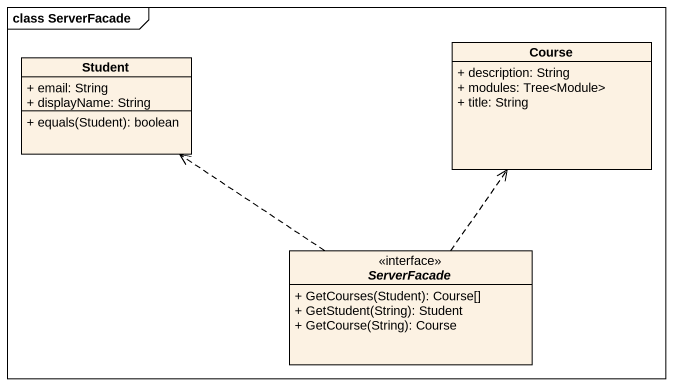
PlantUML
@startuml
mainframe class ServerFacade
hide circle
hide empty members
skinparam classAttributeIconSize 0
class Student {
  + email: String
  + displayName: String
  + equals(Student): boolean
}
class Course {
  + description: String
  + modules: Tree<Module>
  + title: String
}
interface ServerFacade {
  + GetCourses(Student): Course[]
  + GetStudent(String): Student
  + GetCourse(String): Course
}
ServerFacade .up.> Student
ServerFacade .up.> Course
@enduml
